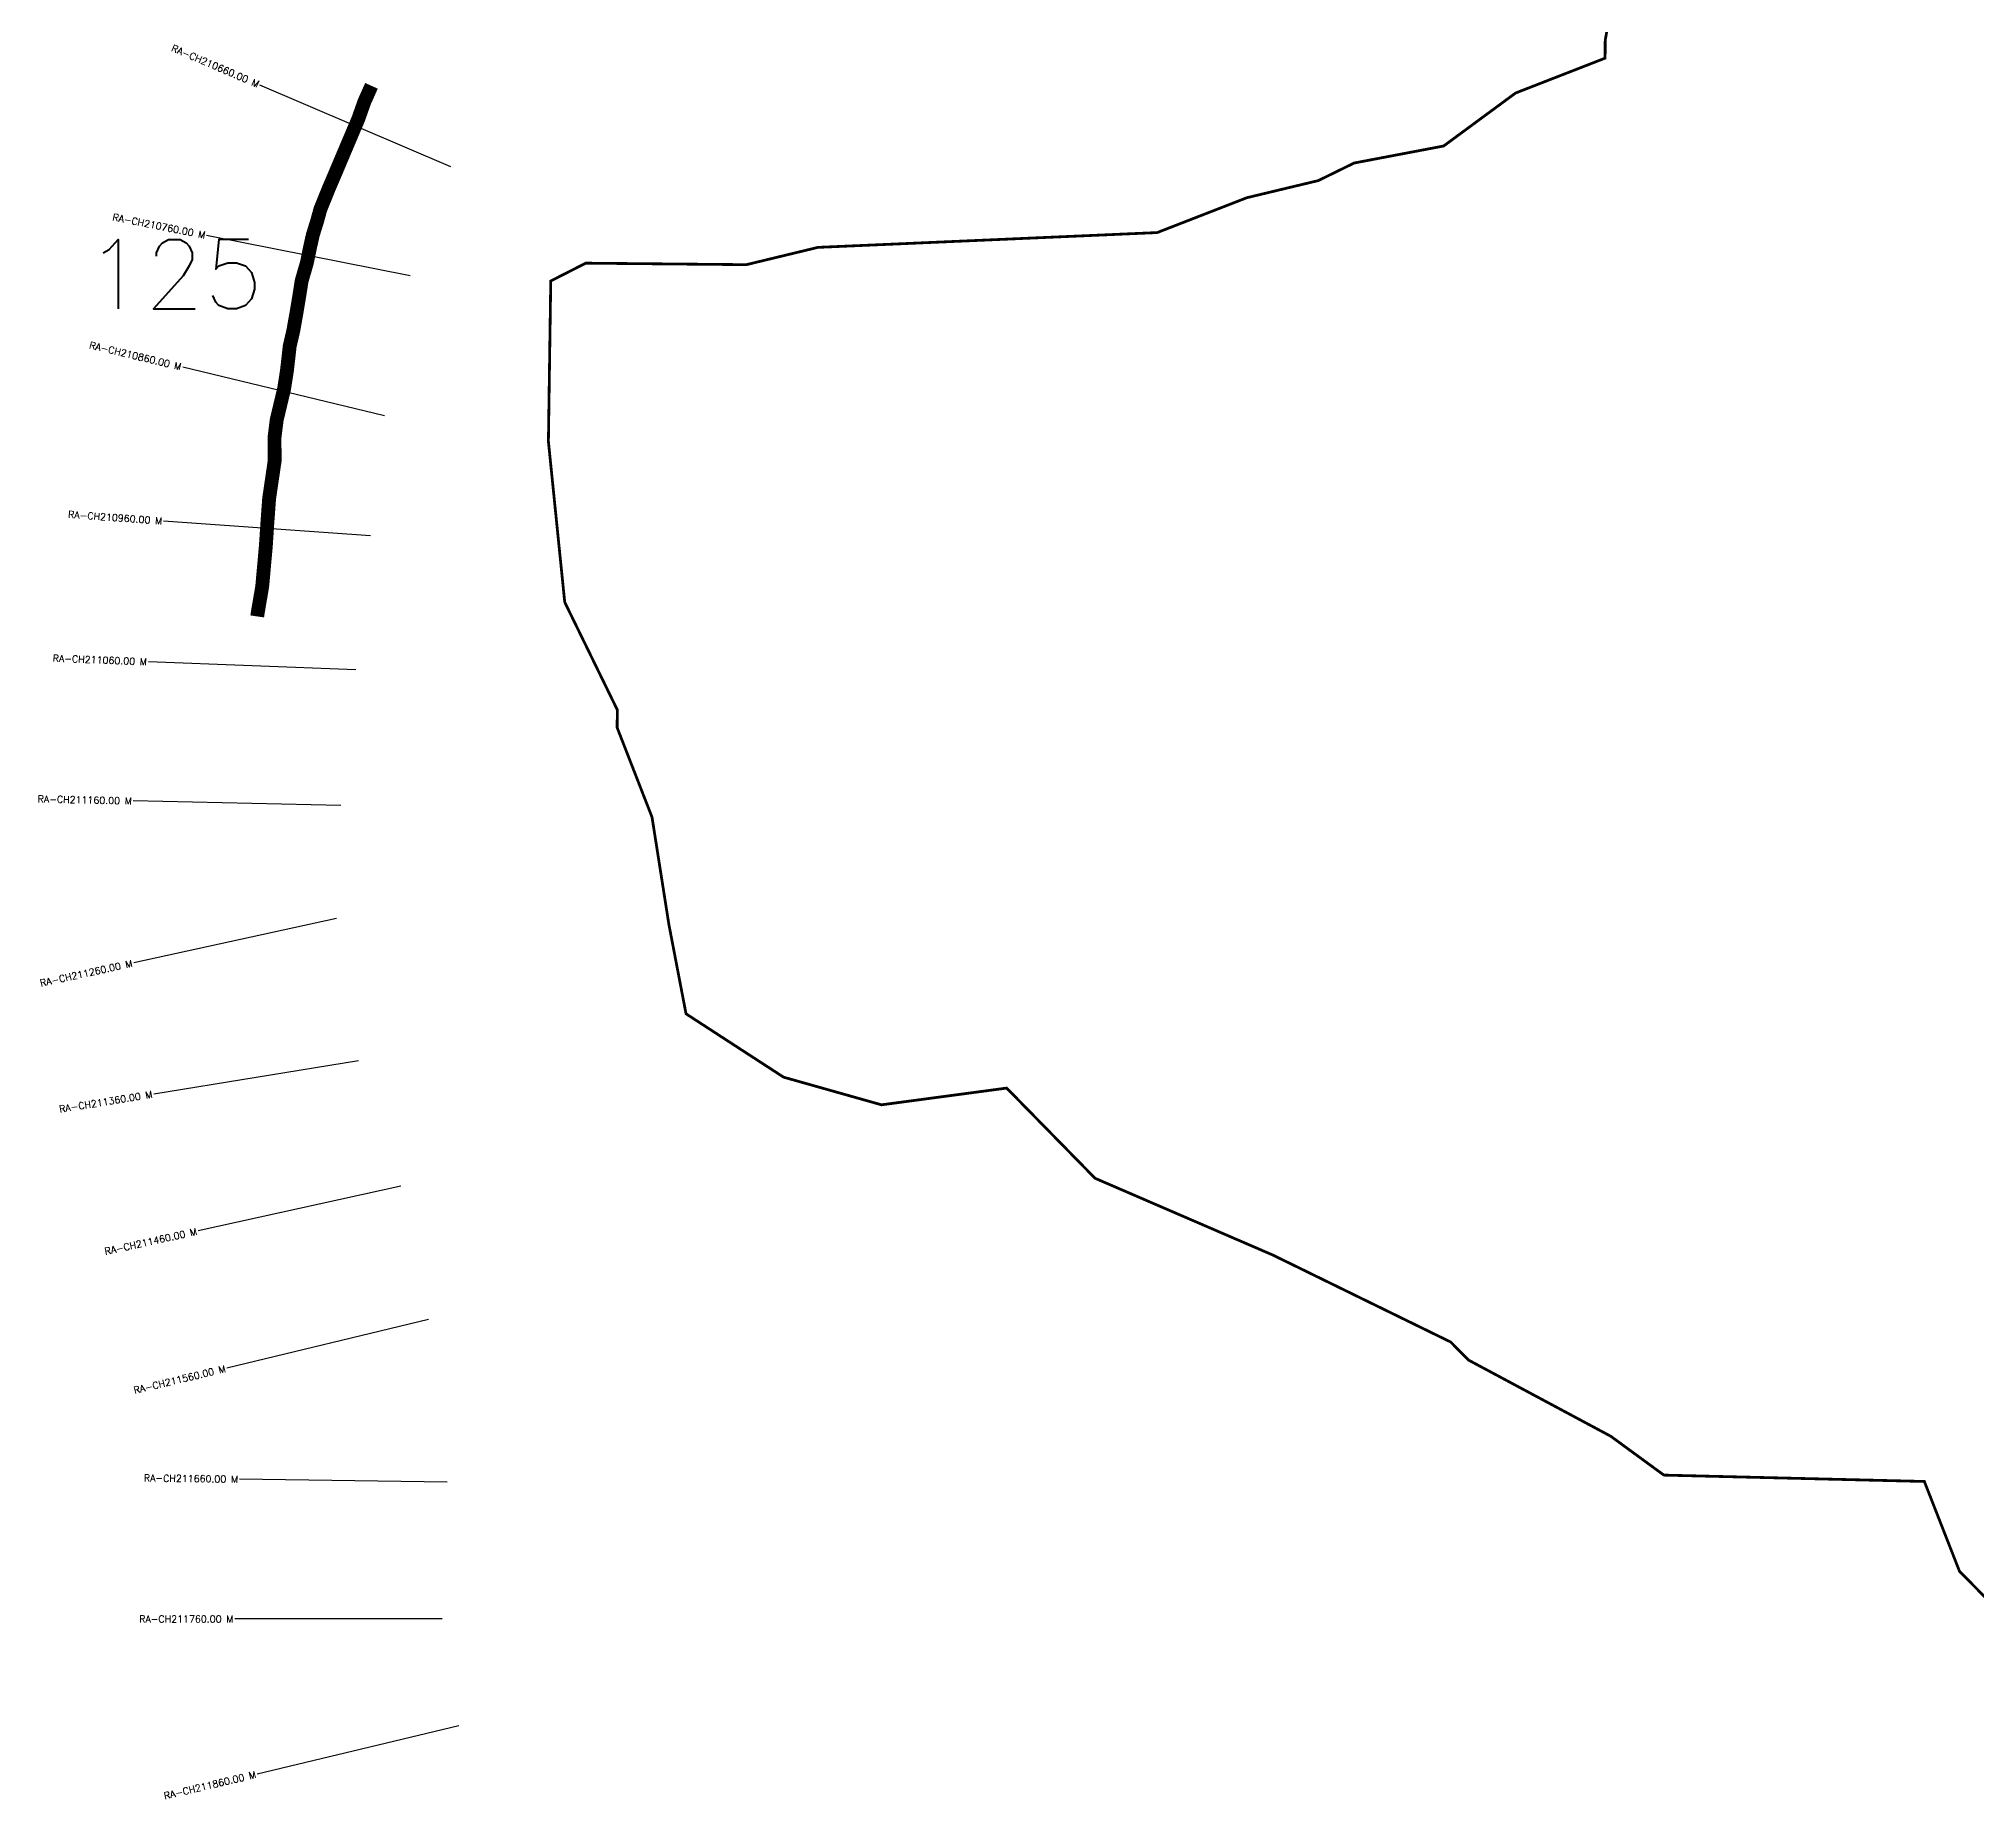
# Model space of a CAD drawing. Header units: metres. Extents: x 274532 to 277334, y 2072906 to 2075276.
# Drawn here: x 274532 to 275933, y 2072906 to 2074179 of the extents above; entities that cross this region are included whole.
import ezdxf
from ezdxf.enums import TextEntityAlignment as Align

# ---------------------------------------------------------------- set-up
doc = ezdxf.new("R2010")
doc.units = ezdxf.units.M
doc.header["$MEASUREMENT"] = 0
for name, color, linetype in [('ARTIFICIALLY PROTECTED', 4, 'Continuous'), ('CS', 134, 'Continuous'), ('CSMark', 6, 'Continuous')]:
    doc.layers.add(name, color=color, linetype=linetype)
doc.styles.get("Standard").update_dxf_attribs({"font": 'simplex.shx'})

msp = doc.modelspace()

# ---------------------------------------------------------------- linework, layer by layer
at = {"color": 6, "const_width": 2, "flags": 128}
msp.add_lwpolyline([(275958.6, 2073032.1), (275920.1, 2073071.2), (275894.7, 2073136.1), (275706.4, 2073140.7), (275668, 2073168.8), (275565.1, 2073223.9), (275552.3, 2073236.9), (275423.7, 2073299.8), (275295.2, 2073355.3), (275231.3, 2073420.5), (275140.8, 2073408.4), (275070, 2073428.4), (274999.5, 2073474.2), (274987.1, 2073538.8), (274974.9, 2073616.4), (274949.7, 2073681.1), (274949.8, 2073694), (274911.8, 2073771.8), (274900, 2073888), (274901.7, 2074004), (274927, 2074016.9), (275043.1, 2074015.8), (275094.8, 2074028.3), (275340.1, 2074039), (275404.9, 2074064.2), (275456.6, 2074076.6), (275482.5, 2074089.3), (275547.2, 2074101.6), (275599.2, 2074139.9), (275663.9, 2074165.1), (275664, 2074178), (275677.6, 2074255.3)], dxfattribs=at)
at = {"layer": 'ARTIFICIALLY PROTECTED', "const_width": 10, "flags": 128}
msp.add_lwpolyline([(274772.1, 2074145.1), (274767, 2074133.7), (274762.5, 2074121), (274754.3, 2074101.7), (274746.4, 2074083), (274741.4, 2074071.3), (274738.4, 2074063.9), (274735.2, 2074056), (274732.8, 2074047.3), (274729.7, 2074037.3), (274727.6, 2074028), (274725.5, 2074017.6), (274721.6, 2074004), (274719.6, 2073991.3), (274717.8, 2073980.6), (274715.6, 2073968.2), (274713, 2073957), (274711, 2073939.3), (274708.9, 2073925.9), (274703.6, 2073903.7), (274702, 2073891), (274702.1, 2073873.9), (274698.1, 2073846.7), (274696.8, 2073828.7), (274695.7, 2073812.1), (274693.1, 2073783.1), (274690.1, 2073765.6), (274689.5, 2073761.5)], dxfattribs=at)
at = {"layer": 'CS'}
for p, q in [((274829.4, 2074086.6), (274691.5, 2074145.6)), ((274800, 2074007.7), (274652.9, 2074036.9)), ((274781.4, 2073906.5), (274635.6, 2073941.7)), ((274771.4, 2073819.8), (274621.8, 2073830.4)), ((274760.7, 2073722.8), (274610.8, 2073728.7)), ((274749.9, 2073624.9), (274599.9, 2073628.1)), ((274746.7, 2073543), (274600.2, 2073511)), ((274762.8, 2073440.2), (274614.7, 2073416.2)), ((274793.2, 2073349.6), (274646.8, 2073317.2)), ((274813.3, 2073253.1), (274667.5, 2073218)), ((274826.7, 2073135.5), (274676.7, 2073137.7)), ((274823.3, 2073036.7), (274673.3, 2073036.7)), ((274835.3, 2072959.4), (274689.4, 2072924.6))]:
    msp.add_line(p, q, dxfattribs=at)

# ---------------------------------------------------------------- texts
at = {"insert": (274565.3, 2074033.9), "char_height": 50, "attachment_point": 1}
msp.add_mtext_dynamic_manual_height_columns('125', width=84.374, gutter_width=1, heights=[74.2], dxfattribs=at)
at = {"layer": 'CSMark'}
for s, rotation, p in [('RA-CH210660.00 M', 336.8339, (274690.6, 2074146)), ('RA-CH210760.00 M', 348.7701, (274651.9, 2074037.1)), ('RA-CH210860.00 M', 346.4481, (274634.6, 2073941.9)), ('RA-CH210960.00 M', 355.9334, (274620.8, 2073830.5)), ('RA-CH211060.00 M', 357.7766, (274609.8, 2073728.7)), ('RA-CH211160.00 M', 358.7902, (274598.9, 2073628.1)), ('RA-CH211260.00 M', 12.3068, (274599.2, 2073510.8)), ('RA-CH211360.00 M', 9.1754, (274613.7, 2073416.1)), ('RA-CH211460.00 M', 12.4904, (274645.8, 2073317)), ('RA-CH211560.00 M', 13.5464, (274666.5, 2073217.8)), ('RA-CH211660.00 M', 359.1836, (274675.7, 2073137.7)), ('RA-CH211860.00 M', 13.395, (274688.4, 2072924.4))]:
    msp.add_text(s, height=5, rotation=rotation, dxfattribs=at).set_placement(p, align=Align.MIDDLE_RIGHT)
msp.add_text('RA-CH211760.00 M', height=5, dxfattribs=at).set_placement((274672.3, 2073036.7), align=Align.MIDDLE_RIGHT)

doc.saveas('drawing.dxf')
